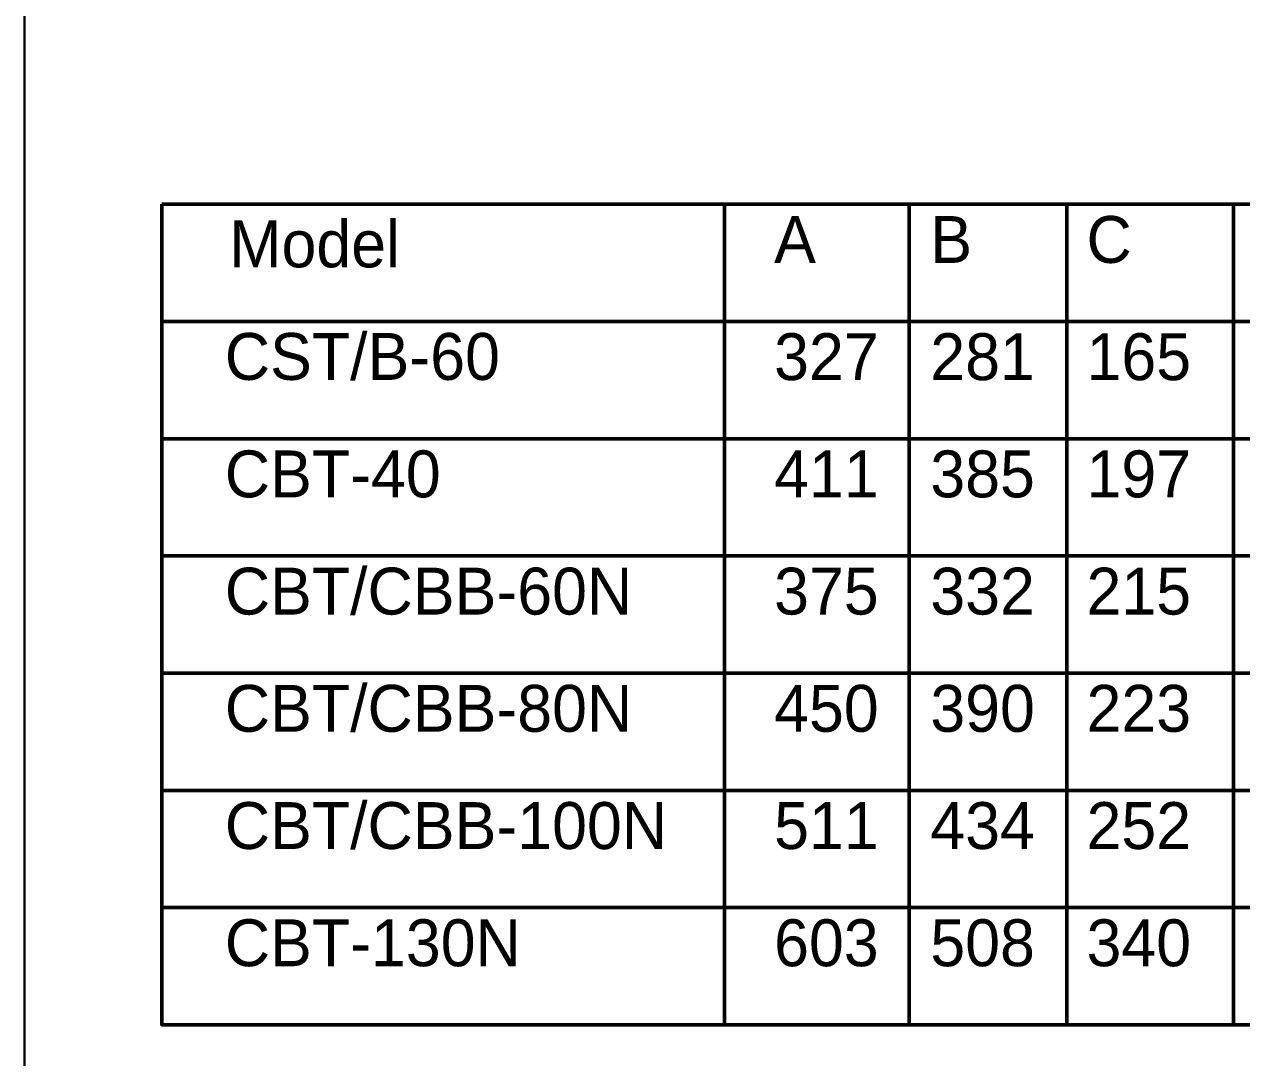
# Model space of a CAD drawing. Header units: inches. Extents: x 3020 to 5920, y 3172 to 5272.
# Drawn here: x 3020 to 3799, y 3949 to 4610 of the extents above; entities that cross this region are included whole.
import ezdxf

# ---------------------------------------------------------------- set-up
doc = ezdxf.new("R2010")
doc.units = ezdxf.units.IN
doc.header["$MEASUREMENT"] = 0
doc.layers.add('Frame', color=7, linetype='Continuous')
doc.layers.add('Layer 1', color=7, linetype='Continuous')
doc.layers.add('Text @ 1', color=162, linetype='Continuous', lineweight=53)
doc.styles.add('Annotative', font='comic.TTF', dxfattribs={"height": 30})

msp = doc.modelspace()

# ---------------------------------------------------------------- linework, layer by layer
at = {"layer": 'Frame', "linetype": 'Continuous', "lineweight": 30}
msp.add_line((3019.85, 3171.55), (3019.85, 5271.55), dxfattribs=at)
at = {"layer": 'Layer 1', "linetype": 'Continuous', "lineweight": 50}
for p, q in [((3468.14, 4495.27), (3468.14, 3970.27)), ((3586.32, 4495.27), (3586.32, 3970.27)), ((3687.21, 3970.27), (3687.21, 4495.27)), ((3793.86, 4495.27), (3793.86, 3970.27)), ((3107.84, 4420.27), (4699.85, 4420.27)), ((3107.84, 4345.27), (4699.85, 4345.27)), ((4699.85, 4270.27), (3107.84, 4270.27)), ((3107.84, 4195.27), (4699.85, 4195.27)), ((4699.85, 4120.27), (3107.84, 4120.27)), ((3107.84, 4045.27), (4699.85, 4045.27))]:
    msp.add_line(p, q, dxfattribs=at)
msp.add_lwpolyline([(3107.84, 4495.27), (4699.85, 4495.27), (4699.85, 3970.27), (3107.84, 3970.27)], close=True, dxfattribs=at)

# ---------------------------------------------------------------- texts
at = {"layer": 'Text @ 1', "linetype": 'Continuous', "lineweight": 50, "style": 'Annotative'}
for s, p in [('Model', (3151.08, 4454.94)), ('A', (3499.85, 4457.77)), ('B', (3599.85, 4457.77)), ('C', (3699.85, 4457.77)), ('CST/B-60', (3148.19, 4382.92)), ('327', (3499.85, 4382.77)), ('281', (3599.85, 4382.77)), ('165', (3699.85, 4382.77)), ('CBT-40', (3148.19, 4307.77)), ('411', (3499.85, 4307.77)), ('385', (3599.85, 4307.77)), ('197', (3699.85, 4307.77)), ('CBT/CBB-60N', (3148.19, 4232.77)), ('375', (3499.85, 4232.77)), ('332', (3599.85, 4232.77)), ('215', (3699.85, 4232.77)), ('CBT/CBB-80N', (3148.19, 4157.77)), ('450', (3499.85, 4157.77)), ('390', (3599.85, 4157.77)), ('223', (3699.85, 4157.77)), ('CBT/CBB-100N', (3148.19, 4082.77)), ('511', (3499.85, 4082.77)), ('434', (3599.85, 4082.77)), ('252', (3699.85, 4082.77)), ('CBT-130N', (3148.19, 4007.77)), ('603', (3499.85, 4007.77)), ('508', (3599.85, 4007.77)), ('340', (3699.85, 4007.77))]:
    msp.add_text(s, height=30, dxfattribs=at).set_placement(p)

doc.saveas('drawing.dxf')
